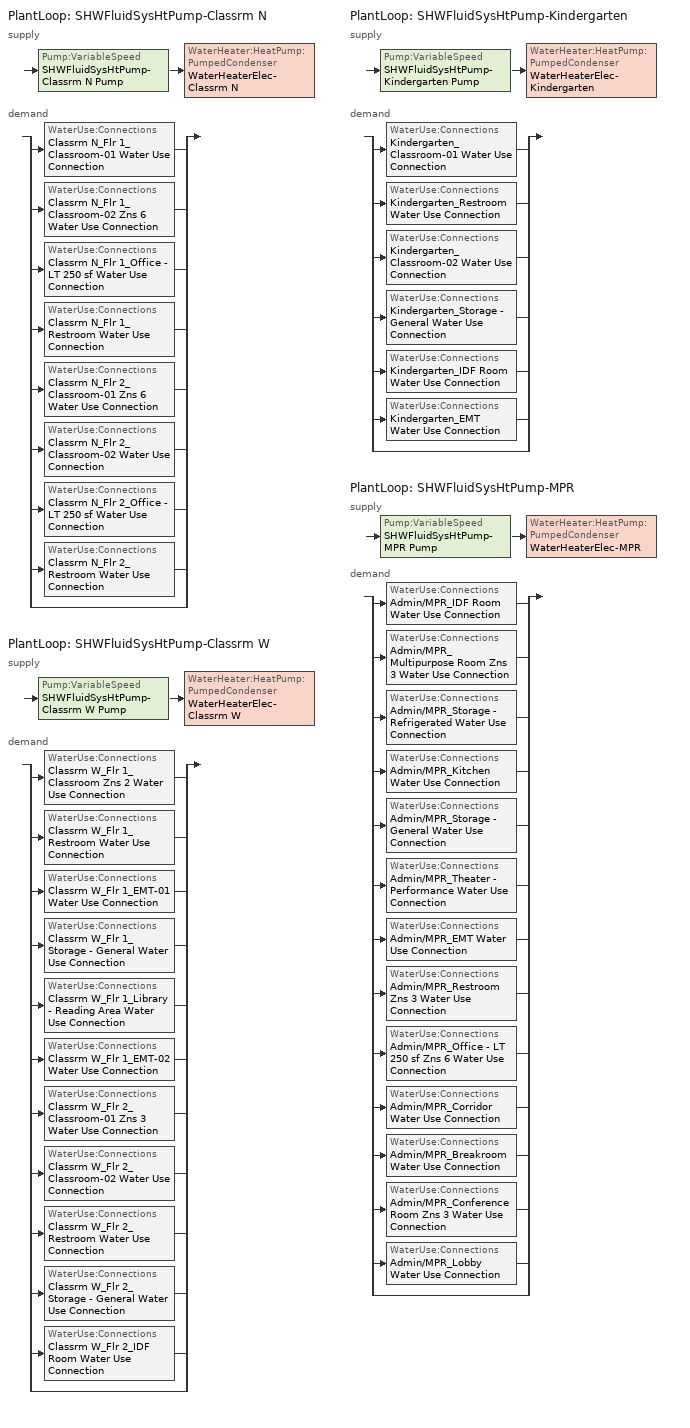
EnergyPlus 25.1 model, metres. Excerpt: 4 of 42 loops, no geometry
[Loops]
PlantLoop 'SHWFluidSysHtPump-Classrm N'
 supply: Pump:VariableSpeed 'SHWFluidSysHtPump-Classrm N Pump' > WaterHeater:HeatPump:PumpedCondenser 'WaterHeaterElec-Classrm N'
 demand: split
  | WaterUse:Connections 'Classrm N_Flr 1_Classroom-01 Water Use Connection'
  | WaterUse:Connections 'Classrm N_Flr 1_Classroom-02 Zns 6 Water Use Connection'
  | WaterUse:Connections 'Classrm N_Flr 1_Office - LT 250 sf Water Use Connection'
  | WaterUse:Connections 'Classrm N_Flr 1_Restroom Water Use Connection'
  | WaterUse:Connections 'Classrm N_Flr 2_Classroom-01 Zns 6 Water Use Connection'
  | WaterUse:Connections 'Classrm N_Flr 2_Classroom-02 Water Use Connection'
  | WaterUse:Connections 'Classrm N_Flr 2_Office - LT 250 sf Water Use Connection'
  | WaterUse:Connections 'Classrm N_Flr 2_Restroom Water Use Connection'
  | bypass
PlantLoop 'SHWFluidSysHtPump-Classrm W'
 supply: Pump:VariableSpeed 'SHWFluidSysHtPump-Classrm W Pump' > WaterHeater:HeatPump:PumpedCondenser 'WaterHeaterElec-Classrm W'
 demand: split
  | WaterUse:Connections 'Classrm W_Flr 1_Classroom Zns 2 Water Use Connection'
  | WaterUse:Connections 'Classrm W_Flr 1_Restroom Water Use Connection'
  | WaterUse:Connections 'Classrm W_Flr 1_EMT-01 Water Use Connection'
  | WaterUse:Connections 'Classrm W_Flr 1_Storage - General Water Use Connection'
  | WaterUse:Connections 'Classrm W_Flr 1_Library - Reading Area Water Use Connection'
  | WaterUse:Connections 'Classrm W_Flr 1_EMT-02 Water Use Connection'
  | WaterUse:Connections 'Classrm W_Flr 2_Classroom-01 Zns 3 Water Use Connection'
  | WaterUse:Connections 'Classrm W_Flr 2_Classroom-02 Water Use Connection'
  | WaterUse:Connections 'Classrm W_Flr 2_Restroom Water Use Connection'
  | WaterUse:Connections 'Classrm W_Flr 2_Storage - General Water Use Connection'
  | WaterUse:Connections 'Classrm W_Flr 2_IDF Room Water Use Connection'
  | bypass
PlantLoop 'SHWFluidSysHtPump-Kindergarten'
 supply: Pump:VariableSpeed 'SHWFluidSysHtPump-Kindergarten Pump' > WaterHeater:HeatPump:PumpedCondenser 'WaterHeaterElec-Kindergarten'
 demand: split
  | WaterUse:Connections 'Kindergarten_Classroom-01 Water Use Connection'
  | WaterUse:Connections 'Kindergarten_Restroom Water Use Connection'
  | WaterUse:Connections 'Kindergarten_Classroom-02 Water Use Connection'
  | WaterUse:Connections 'Kindergarten_Storage - General Water Use Connection'
  | WaterUse:Connections 'Kindergarten_IDF Room Water Use Connection'
  | WaterUse:Connections 'Kindergarten_EMT Water Use Connection'
  | bypass
PlantLoop 'SHWFluidSysHtPump-MPR'
 supply: Pump:VariableSpeed 'SHWFluidSysHtPump-MPR Pump' > WaterHeater:HeatPump:PumpedCondenser 'WaterHeaterElec-MPR'
 demand: split
  | WaterUse:Connections 'Admin/MPR_IDF Room Water Use Connection'
  | WaterUse:Connections 'Admin/MPR_Multipurpose Room Zns 3 Water Use Connection'
  | WaterUse:Connections 'Admin/MPR_Storage - Refrigerated Water Use Connection'
  | WaterUse:Connections 'Admin/MPR_Kitchen Water Use Connection'
  | WaterUse:Connections 'Admin/MPR_Storage - General Water Use Connection'
  | WaterUse:Connections 'Admin/MPR_Theater - Performance Water Use Connection'
  | WaterUse:Connections 'Admin/MPR_EMT Water Use Connection'
  | WaterUse:Connections 'Admin/MPR_Restroom Zns 3 Water Use Connection'
  | WaterUse:Connections 'Admin/MPR_Office - LT 250 sf Zns 6 Water Use Connection'
  | WaterUse:Connections 'Admin/MPR_Corridor Water Use Connection'
  | WaterUse:Connections 'Admin/MPR_Breakroom Water Use Connection'
  | WaterUse:Connections 'Admin/MPR_Conference Room Zns 3 Water Use Connection'
  | WaterUse:Connections 'Admin/MPR_Lobby Water Use Connection'
  | bypass
[Sizing:Plant] Loop Type=Heating; Design Loop Exit Temperature {C}=57.2222; Loop Design Temperature Difference {deltaC}=44.4444; Sizing Option=NonCoincident; Zone Timesteps in Averaging Window=1; Coincident Sizing Factor Mode=None
SHWFluidSysHtPump-Classrm N; SHWFluidSysHtPump-Classrm W; SHWFluidSysHtPump-Kindergarten; SHWFluidSysHtPump-MPR
[Fan:OnOff] Availability Schedule=Always On Discrete; Fan Total Efficiency=0.5; Maximum Flow Rate {m3/s}=Autosize; Motor Efficiency=0.85; Motor In Airstream Fraction=1; Fan Power Ratio Function of Speed Ratio Curve=Constant1Cubic; Fan Efficiency Ratio Function of Speed Ratio Curve=Constant1Quad
Name | Pressure Rise {Pa}
WaterHeaterElec-Classrm N Fan | 297.928
WaterHeaterElec-Classrm W Fan; WaterHeaterElec-Kindergarten Fan; WaterHeaterElec-MPR Fan | 295.918
[Coil:WaterHeating:AirToWaterHeatPump:Pumped] Rated COP {W/W}=2.33615; Rated Sensible Heat Ratio=0.85; Rated Evaporator Inlet Air Dry-Bulb Temperature {C}=19.7222; Rated Evaporator Inlet Air Wet-Bulb Temperature {C}=13.5; Rated Condenser Inlet Water Temperature {C}=57.5; Rated Evaporator Air Flow Rate {m3/s}=autocalculate; Rated Condenser Water Flow Rate {m3/s}=Autosize; Evaporator Fan Power Included in Rated COP=Yes; Condenser Pump Power Included in Rated COP=Yes; Condenser Pump Heat Included in Rated Heating Capacity and Rated COP=Yes; Condenser Water Pump Power {W}=0; Fraction of Condenser Pump Heat to Water=0.2; Crankcase Heater Capacity {W}=0; Maximum Ambient Temperature for Crankcase Heater Operation {C}=10; Evaporator Air Temperature Type for Curve Objects=DryBulbTemperature; Heating Capacity Function of Temperature Curve=WtrHtrHtPumpQRatio_fTdbTdbSI; Heating Capacity Function of Air Flow Fraction Curve=Constant1Quad; Heating Capacity Function of Water Flow Fraction Curve=Constant1Quad; Heating COP Function of Temperature Curve=WtrHtrHtPumpCOP_fTdbTdbSI; Heating COP Function of Air Flow Fraction Curve=Constant1Quad; Heating COP Function of Water Flow Fraction Curve=Constant1Quad
Name | Rated Heating Capacity {W} | Part Load Fraction Correlation Curve
WaterHeaterElec-Classrm N Heating Coil | 18196.9 | {58c0f315-3db1-4f33-a7a6-50d57aeeef5e}
WaterHeaterElec-Classrm W Heating Coil | 10722.7 | {fb6dff92-1c4d-4819-95dd-bb0fbb949766}
WaterHeaterElec-Kindergarten Heating Coil | 10722.7 | {d49dc9ec-9cf5-4ade-8652-b7fc6d65fd99}
WaterHeaterElec-MPR Heating Coil | 10722.7 | {233fbb4f-f1a8-4b57-9e1c-6712420d1a12}
[Pump:VariableSpeed] Design Maximum Flow Rate {m3/s}=Autosize; Design Pump Head {Pa}=0; Design Power Consumption {W}=Autosize; Motor Efficiency=0.9; Fraction of Motor Inefficiencies to Fluid Stream=0; Coefficient 1 of the Part Load Performance Curve=0; Coefficient 2 of the Part Load Performance Curve=1; Coefficient 3 of the Part Load Performance Curve=0; Coefficient 4 of the Part Load Performance Curve=0; Design Minimum Flow Rate {m3/s}=Autosize; Pump Control Type=Intermittent; Skin Loss Radiative Fraction=0.5; Design Power Sizing Method=PowerPerFlowPerPressure; Design Electric Power per Unit Flow Rate {W/(m3/s)}=348701.1; Design Shaft Power per Unit Flow Rate per Unit Head {W/((m3/s)-Pa)}=1.28205; Design Minimum Flow Rate Fraction=0
SHWFluidSysHtPump-Classrm N Pump; SHWFluidSysHtPump-Classrm W Pump; SHWFluidSysHtPump-Kindergarten Pump; SHWFluidSysHtPump-MPR Pump
[WaterHeater:Mixed] Setpoint Temperature Schedule=SHWSystemSetpointTemp135; Deadband Temperature Difference {deltaC}=1.11111; Maximum Temperature Limit {C}=57.7778; Heater Control Type=Cycle; Heater Minimum Capacity {W}=0; Heater Ignition Minimum Flow Rate {m3/s}=0; Heater Ignition Delay {s}=0; Heater Fuel Type=Electricity; Heater Thermal Efficiency=1; Part Load Factor Curve=Constant1Cubic; Off Cycle Parasitic Fuel Consumption Rate {W}=0; Off Cycle Parasitic Fuel Type=Electricity; Off Cycle Parasitic Heat Fraction to Tank=0.8; On Cycle Parasitic Fuel Consumption Rate {W}=0; On Cycle Parasitic Fuel Type=Electricity; On Cycle Parasitic Heat Fraction to Tank=0.8; Ambient Temperature Indicator=Outdoors; Off Cycle Loss Fraction to Zone=1; On Cycle Loss Fraction to Zone=1; Use Side Effectiveness=1; Source Side Effectiveness=1; Use Side Design Flow Rate {m3/s}=Autosize; Source Side Design Flow Rate {m3/s}=Autosize; Indirect Water Heating Recovery Time {hr}=1.5; Source Side Flow Control Mode=IndirectHeatPrimarySetpoint
Name | Tank Volume {m3} | Heater Maximum Capacity {W} | Off Cycle Loss Coefficient to Ambient Temperature {W/K} | On Cycle Loss Coefficient to Ambient Temperature {W/K}
WaterHeaterElec-Classrm N Storage Tank | 0.193056 | 18196.9 | 1.84635 | 1.84635
WaterHeaterElec-Classrm W Storage Tank; WaterHeaterElec-Kindergarten Storage Tank; WaterHeaterElec-MPR Storage Tank | 0.113562 | 10722.7 | 1.58258 | 1.58258
[WaterHeater:HeatPump:PumpedCondenser] Availability Schedule=Always On Discrete; Compressor Setpoint Temperature Schedule=WaterHeaterElec-Compressor Setpoint Temp; Dead Band Temperature Difference {deltaC}=2.77778; Condenser Water Flow Rate {m3/s}=Autosize; Inlet Air Configuration=OutdoorAirOnly; Minimum Inlet Air Temperature for Compressor Operation {C}=4.44444; Maximum Inlet Air Temperature for Compressor Operation {C}=94; Compressor Location=Outdoors; Fan Placement=DrawThrough; On Cycle Parasitic Electric Load {W}=0; Off Cycle Parasitic Electric Load {W}=0; Parasitic Heat Rejection Location=Outdoors
Name | Evaporator Air Flow Rate {m3/s} | Tank | DX Coil | Fan
WaterHeaterElec-Classrm N | 1.09952 | WaterHeaterElec-Classrm N Storage Tank | WaterHeaterElec-Classrm N Heating Coil | WaterHeaterElec-Classrm N Fan
WaterHeaterElec-Classrm W | 0.647899 | WaterHeaterElec-Classrm W Storage Tank | WaterHeaterElec-Classrm W Heating Coil | WaterHeaterElec-Classrm W Fan
WaterHeaterElec-Kindergarten | 0.647899 | WaterHeaterElec-Kindergarten Storage Tank | WaterHeaterElec-Kindergarten Heating Coil | WaterHeaterElec-Kindergarten Fan
WaterHeaterElec-MPR | 0.647899 | WaterHeaterElec-MPR Storage Tank | WaterHeaterElec-MPR Heating Coil | WaterHeaterElec-MPR Fan
[PlantLoop] Fluid Type=Water; Maximum Loop Temperature {C}=100; Minimum Loop Temperature {C}=0; Maximum Loop Flow Rate {m3/s}=Autosize; Minimum Loop Flow Rate {m3/s}=0; Plant Loop Volume {m3}=Autocalculate; Load Distribution Scheme=Optimal; Plant Loop Demand Calculation Scheme=SingleSetpoint; Common Pipe Simulation=None
Name | Plant Equipment Operation Scheme
SHWFluidSysHtPump-Classrm N | SHWFluidSysHtPump-Classrm N Operation Schemes
SHWFluidSysHtPump-Classrm W | SHWFluidSysHtPump-Classrm W Operation Schemes
SHWFluidSysHtPump-Kindergarten | SHWFluidSysHtPump-Kindergarten Operation Schemes
SHWFluidSysHtPump-MPR | SHWFluidSysHtPump-MPR Operation Schemes
[PlantEquipmentList]
SHWFluidSysHtPump-Classrm N Heating Equipment List: WaterHeaterElec-Classrm N
SHWFluidSysHtPump-Classrm W Heating Equipment List: WaterHeaterElec-Classrm W
SHWFluidSysHtPump-Kindergarten Heating Equipment List: WaterHeaterElec-Kindergarten
SHWFluidSysHtPump-MPR Heating Equipment List: WaterHeaterElec-MPR
[PlantEquipmentOperation:HeatingLoad] Load Range 1 Lower Limit {W}=0; Load Range 1 Upper Limit {W}=1000000000
Name | Range 1 Equipment List
SHWFluidSysHtPump-Classrm N Heating Operation Scheme | SHWFluidSysHtPump-Classrm N Heating Equipment List
SHWFluidSysHtPump-Classrm W Heating Operation Scheme | SHWFluidSysHtPump-Classrm W Heating Equipment List
SHWFluidSysHtPump-Kindergarten Heating Operation Scheme | SHWFluidSysHtPump-Kindergarten Heating Equipment List
SHWFluidSysHtPump-MPR Heating Operation Scheme | SHWFluidSysHtPump-MPR Heating Equipment List
[PlantEquipmentOperationSchemes] Control Scheme 1 Schedule=Always On Discrete
Name | Control Scheme 1
SHWFluidSysHtPump-Classrm N Operation Schemes | SHWFluidSysHtPump-Classrm N Heating Operation Scheme
SHWFluidSysHtPump-Classrm W Operation Schemes | SHWFluidSysHtPump-Classrm W Heating Operation Scheme
SHWFluidSysHtPump-Kindergarten Operation Schemes | SHWFluidSysHtPump-Kindergarten Heating Operation Scheme
SHWFluidSysHtPump-MPR Operation Schemes | SHWFluidSysHtPump-MPR Heating Operation Scheme
[SetpointManager:Scheduled] Control Variable=Temperature; Schedule=TargetSHWTemp135
Name | Setpoint Node or NodeList
NonResBaseHPSHWSystem SPM Scheduled | SHWFluidSysHtPump-Classrm N Supply Mixer Outlet Node
NonResBaseHPSHWSystem SPM Scheduled 2 | SHWFluidSysHtPump-Classrm W Supply Mixer Outlet Node
NonResBaseHPSHWSystem SPM Scheduled 3 | SHWFluidSysHtPump-Kindergarten Supply Mixer Outlet Node
NonResBaseHPSHWSystem SPM Scheduled 4 | SHWFluidSysHtPump-MPR Supply Mixer Outlet Node
[WaterUse:Equipment] Target Temperature Schedule=TargetSHWTemp135
Name | Peak Flow Rate {m3/s} | Flow Rate Fraction Schedule
Classrm N_Flr 1_Classroom-01 Water Use Equipment; Classrm N_Flr 2_Classroom-02 Water Use Equipment | 4.73958e-06 | SchoolK8ClassroomServiceHotWater
Classrm N_Flr 1_Classroom-02 Zns 6 Water Use Equipment; Classrm N_Flr 2_Classroom-01 Zns 6 Water Use Equipment | 2.86435e-05 | SchoolK8ClassroomServiceHotWater
Classrm N_Flr 1_Office - LT 250 sf Water Use Equipment; Classrm N_Flr 2_Office - LT 250 sf Water Use Equipment; Admin/MPR_Office - LT 250 sf Zns 6 Water Use Equipment | 0 | Always On Discrete
Classrm N_Flr 1_Restroom Water Use Equipment; Classrm N_Flr 2_Restroom Water Use Equipment; Classrm W_Flr 1_Restroom Water Use Equipment; Classrm W_Flr 1_Storage - General Water Use Equipment; Classrm W_Flr 2_Restroom Water Use Equipment; Classrm W_Flr 2_Storage - General Water Use Equipment; Kindergarten_Restroom Water Use Equipment; Kindergarten_Storage - General Water Use Equipment | 0 | SchoolK8ClassroomServiceHotWater
Classrm W_Flr 1_Classroom Zns 2 Water Use Equipment | 9.72253e-06 | SchoolK8ClassroomServiceHotWater
Classrm W_Flr 1_EMT-01 Water Use Equipment; Classrm W_Flr 2_IDF Room Water Use Equipment | 1.14509e-07 | SchoolK8ClassroomServiceHotWater
Classrm W_Flr 1_Library - Reading Area Water Use Equipment | 2.26559e-06 | SchoolK8ClassroomServiceHotWater
Classrm W_Flr 1_EMT-02 Water Use Equipment | 9.27426e-08 | SchoolK8ClassroomServiceHotWater
Classrm W_Flr 2_Classroom-01 Zns 3 Water Use Equipment | 1.53865e-05 | SchoolK8ClassroomServiceHotWater
Classrm W_Flr 2_Classroom-02 Water Use Equipment | 1.80186e-06 | SchoolK8ClassroomServiceHotWater
Kindergarten_Classroom-01 Water Use Equipment | 2.59963e-05 | SchoolK8ClassroomServiceHotWater
Kindergarten_Classroom-02 Water Use Equipment | 6.81374e-06 | SchoolK8ClassroomServiceHotWater
Kindergarten_IDF Room Water Use Equipment | 8.08816e-08 | SchoolK8ClassroomServiceHotWater
Kindergarten_EMT Water Use Equipment | 1.61688e-07 | SchoolK8ClassroomServiceHotWater
Admin/MPR_IDF Room Water Use Equipment | 3.21944e-07 | SchoolK8MPRServiceHotWater
Admin/MPR_Multipurpose Room Zns 3 Water Use Equipment | 1.72127e-05 | SchoolK8MPRServiceHotWater
Admin/MPR_Storage - Refrigerated Water Use Equipment; Admin/MPR_Storage - General Water Use Equipment; Admin/MPR_Restroom Zns 3 Water Use Equipment; Admin/MPR_Corridor Water Use Equipment | 0 | SchoolK8MPRServiceHotWater
Admin/MPR_Kitchen Water Use Equipment | 2.65676e-06 | SchoolK8KitchenServiceHotWater
Admin/MPR_Theater - Performance Water Use Equipment | 3.32739e-06 | SchoolK8MPRServiceHotWater
Admin/MPR_EMT Water Use Equipment | 2.63255e-07 | SchoolK8MPRServiceHotWater
Admin/MPR_Breakroom Water Use Equipment | 1.79615e-06 | SchoolK8MPRServiceHotWater
Admin/MPR_Conference Room Zns 3 Water Use Equipment | 5.22964e-06 | SchoolK8MPRServiceHotWater
Admin/MPR_Lobby Water Use Equipment | 3.87669e-06 | SchoolK8MPRServiceHotWater
[WaterUse:Connections] Drain Water Heat Exchanger Type=None; Drain Water Heat Exchanger Destination=Plant
Name | Water Use Equipment 1
Classrm N_Flr 1_Classroom-01 Water Use Connection | Classrm N_Flr 1_Classroom-01 Water Use Equipment
Classrm N_Flr 1_Classroom-02 Zns 6 Water Use Connection | Classrm N_Flr 1_Classroom-02 Zns 6 Water Use Equipment
Classrm N_Flr 1_Office - LT 250 sf Water Use Connection | Classrm N_Flr 1_Office - LT 250 sf Water Use Equipment
Classrm N_Flr 1_Restroom Water Use Connection | Classrm N_Flr 1_Restroom Water Use Equipment
Classrm N_Flr 2_Classroom-01 Zns 6 Water Use Connection | Classrm N_Flr 2_Classroom-01 Zns 6 Water Use Equipment
Classrm N_Flr 2_Classroom-02 Water Use Connection | Classrm N_Flr 2_Classroom-02 Water Use Equipment
Classrm N_Flr 2_Office - LT 250 sf Water Use Connection | Classrm N_Flr 2_Office - LT 250 sf Water Use Equipment
Classrm N_Flr 2_Restroom Water Use Connection | Classrm N_Flr 2_Restroom Water Use Equipment
Classrm W_Flr 1_Classroom Zns 2 Water Use Connection | Classrm W_Flr 1_Classroom Zns 2 Water Use Equipment
Classrm W_Flr 1_Restroom Water Use Connection | Classrm W_Flr 1_Restroom Water Use Equipment
Classrm W_Flr 1_EMT-01 Water Use Connection | Classrm W_Flr 1_EMT-01 Water Use Equipment
Classrm W_Flr 1_Storage - General Water Use Connection | Classrm W_Flr 1_Storage - General Water Use Equipment
Classrm W_Flr 1_Library - Reading Area Water Use Connection | Classrm W_Flr 1_Library - Reading Area Water Use Equipment
Classrm W_Flr 1_EMT-02 Water Use Connection | Classrm W_Flr 1_EMT-02 Water Use Equipment
Classrm W_Flr 2_Classroom-01 Zns 3 Water Use Connection | Classrm W_Flr 2_Classroom-01 Zns 3 Water Use Equipment
Classrm W_Flr 2_Classroom-02 Water Use Connection | Classrm W_Flr 2_Classroom-02 Water Use Equipment
Classrm W_Flr 2_Restroom Water Use Connection | Classrm W_Flr 2_Restroom Water Use Equipment
Classrm W_Flr 2_Storage - General Water Use Connection | Classrm W_Flr 2_Storage - General Water Use Equipment
Classrm W_Flr 2_IDF Room Water Use Connection | Classrm W_Flr 2_IDF Room Water Use Equipment
Kindergarten_Classroom-01 Water Use Connection | Kindergarten_Classroom-01 Water Use Equipment
Kindergarten_Restroom Water Use Connection | Kindergarten_Restroom Water Use Equipment
Kindergarten_Classroom-02 Water Use Connection | Kindergarten_Classroom-02 Water Use Equipment
Kindergarten_Storage - General Water Use Connection | Kindergarten_Storage - General Water Use Equipment
Kindergarten_IDF Room Water Use Connection | Kindergarten_IDF Room Water Use Equipment
Kindergarten_EMT Water Use Connection | Kindergarten_EMT Water Use Equipment
Admin/MPR_IDF Room Water Use Connection | Admin/MPR_IDF Room Water Use Equipment
Admin/MPR_Multipurpose Room Zns 3 Water Use Connection | Admin/MPR_Multipurpose Room Zns 3 Water Use Equipment
Admin/MPR_Storage - Refrigerated Water Use Connection | Admin/MPR_Storage - Refrigerated Water Use Equipment
Admin/MPR_Kitchen Water Use Connection | Admin/MPR_Kitchen Water Use Equipment
Admin/MPR_Storage - General Water Use Connection | Admin/MPR_Storage - General Water Use Equipment
Admin/MPR_Theater - Performance Water Use Connection | Admin/MPR_Theater - Performance Water Use Equipment
Admin/MPR_EMT Water Use Connection | Admin/MPR_EMT Water Use Equipment
Admin/MPR_Restroom Zns 3 Water Use Connection | Admin/MPR_Restroom Zns 3 Water Use Equipment
Admin/MPR_Office - LT 250 sf Zns 6 Water Use Connection | Admin/MPR_Office - LT 250 sf Zns 6 Water Use Equipment
Admin/MPR_Corridor Water Use Connection | Admin/MPR_Corridor Water Use Equipment
Admin/MPR_Breakroom Water Use Connection | Admin/MPR_Breakroom Water Use Equipment
Admin/MPR_Conference Room Zns 3 Water Use Connection | Admin/MPR_Conference Room Zns 3 Water Use Equipment
Admin/MPR_Lobby Water Use Connection | Admin/MPR_Lobby Water Use Equipment
[Schedule:Day:Hourly]
SHWSystemSetpointTemp135Daily; TargetSHWTemp135Daily: 57.2, 57.2, 57.2, 57.2, 57.2, 57.2, 57.2, 57.2, 57.2, 57.2, 57.2, 57.2, 57.2, 57.2, 57.2, 57.2, 57.2, 57.2, 57.2, 57.2, 57.2, 57.2, 57.2, 57.2
SchoolK8ClassroomServiceHotWaterWD; SchoolK8KitchenServiceHotWaterWD; SchoolK8MPRServiceHotWaterWD: 0.05, 0.05, 0.05, 0.05, 0.05, 0.05, 0.05, 0.1, 0.34, 0.6, 0.63, 0.72, 0.79, 0.83, 0.61, 0.65, 0.1, 0.1, 0.19, 0.25, 0.22, 0.22, 0.12, 0.09
SchoolK8ClassroomServiceHotWaterSat; SchoolK8KitchenServiceHotWaterSat; SchoolK8MPRServiceHotWaterSat: 0.03, 0.03, 0.03, 0.03, 0.03, 0.03, 0.03, 0.03, 0.03, 0.05, 0.05, 0.05, 0.05, 0.03, 0.03, 0.03, 0.03, 0.03, 0.03, 0.03, 0.03, 0.03, 0.03, 0.03
SchoolK8ClassroomServiceHotWaterSun; SchoolK8KitchenServiceHotWaterSun; SchoolK8MPRServiceHotWaterSun: 0.03, 0.03, 0.03, 0.03, 0.03, 0.03, 0.03, 0.03, 0.05, 0.05, 0.05, 0.05, 0.05, 0.05, 0.03, 0.03, 0.03, 0.03, 0.03, 0.03, 0.03, 0.03, 0.03, 0.03
[Schedule:Week:Daily]
SHWSystemSetpointTemp135Wk: SHWSystemSetpointTemp135Daily, SHWSystemSetpointTemp135Daily, SHWSystemSetpointTemp135Daily, SHWSystemSetpointTemp135Daily, SHWSystemSetpointTemp135Daily, SHWSystemSetpointTemp135Daily, SHWSystemSetpointTemp135Daily, SHWSystemSetpointTemp135Daily, SHWSystemSetpointTemp135Daily, SHWSystemSetpointTemp135Daily, SHWSystemSetpointTemp135Daily, SHWSystemSetpointTemp135Daily
TargetSHWTemp135Wk: TargetSHWTemp135Daily, TargetSHWTemp135Daily, TargetSHWTemp135Daily, TargetSHWTemp135Daily, TargetSHWTemp135Daily, TargetSHWTemp135Daily, TargetSHWTemp135Daily, TargetSHWTemp135Daily, TargetSHWTemp135Daily, TargetSHWTemp135Daily, TargetSHWTemp135Daily, TargetSHWTemp135Daily
SchoolK8ClassroomServiceHotWaterWk: SchoolK8ClassroomServiceHotWaterSun, SchoolK8ClassroomServiceHotWaterWD, SchoolK8ClassroomServiceHotWaterWD, SchoolK8ClassroomServiceHotWaterWD, SchoolK8ClassroomServiceHotWaterWD, SchoolK8ClassroomServiceHotWaterWD, SchoolK8ClassroomServiceHotWaterSat, SchoolK8ClassroomServiceHotWaterSun, SchoolK8ClassroomServiceHotWaterWD, SchoolK8ClassroomServiceHotWaterWD, SchoolK8ClassroomServiceHotWaterSun, SchoolK8ClassroomServiceHotWaterSun
SchoolK8KitchenServiceHotWaterWk: SchoolK8KitchenServiceHotWaterSun, SchoolK8KitchenServiceHotWaterWD, SchoolK8KitchenServiceHotWaterWD, SchoolK8KitchenServiceHotWaterWD, SchoolK8KitchenServiceHotWaterWD, SchoolK8KitchenServiceHotWaterWD, SchoolK8KitchenServiceHotWaterSat, SchoolK8KitchenServiceHotWaterSun, SchoolK8KitchenServiceHotWaterWD, SchoolK8KitchenServiceHotWaterWD, SchoolK8KitchenServiceHotWaterSun, SchoolK8KitchenServiceHotWaterSun
SchoolK8MPRServiceHotWaterWk: SchoolK8MPRServiceHotWaterSun, SchoolK8MPRServiceHotWaterWD, SchoolK8MPRServiceHotWaterWD, SchoolK8MPRServiceHotWaterWD, SchoolK8MPRServiceHotWaterWD, SchoolK8MPRServiceHotWaterWD, SchoolK8MPRServiceHotWaterSat, SchoolK8MPRServiceHotWaterSun, SchoolK8MPRServiceHotWaterWD, SchoolK8MPRServiceHotWaterWD, SchoolK8MPRServiceHotWaterSun, SchoolK8MPRServiceHotWaterSun
[Schedule:Year]
SHWSystemSetpointTemp135: SHWSystemSetpointTemp135Wk, 1, 1, 12, 31
TargetSHWTemp135: TargetSHWTemp135Wk, 1, 1, 12, 31
SchoolK8ClassroomServiceHotWater: SchoolK8ClassroomServiceHotWaterWk, 1, 1, 12, 31
SchoolK8KitchenServiceHotWater: SchoolK8KitchenServiceHotWaterWk, 1, 1, 12, 31
SchoolK8MPRServiceHotWater: SchoolK8MPRServiceHotWaterWk, 1, 1, 12, 31
[Schedule:Constant]
Name | Hourly Value
Always On Discrete | 1
WaterHeaterElec-Compressor Setpoint Temp | 142
[Curve:Quadratic] Coefficient1 Constant=1; Coefficient2 x=0; Coefficient3 x**2=0; Minimum Value of x=0; Maximum Value of x=1
Name | Minimum Curve Output | Maximum Curve Output
Constant1Quad | 1 | 1
{58c0f315-3db1-4f33-a7a6-50d57aeeef5e}; {fb6dff92-1c4d-4819-95dd-bb0fbb949766}; {d49dc9ec-9cf5-4ade-8652-b7fc6d65fd99}; {233fbb4f-f1a8-4b57-9e1c-6712420d1a12}
[Curve:Cubic]
Constant1Cubic: Coefficient1 Constant=1; Coefficient2 x=0; Coefficient3 x**2=0; Coefficient4 x**3=0; Minimum Value of x=0; Maximum Value of x=1; Minimum Curve Output=1; Maximum Curve Output=1
[Curve:Biquadratic] Maximum Value of x=100; Minimum Value of y=0; Maximum Value of y=100
Name | Coefficient1 Constant | Coefficient2 x | Coefficient3 x**2 | Coefficient4 y | Coefficient5 y**2 | Coefficient6 x*y | Minimum Value of x
WtrHtrHtPumpQRatio_fTdbTdbSI | 0.563 | 0.0437 | 3.9e-05 | 0.0055 | -0.000148 | -0.000145 | -100
WtrHtrHtPumpCOP_fTdbTdbSI | 1.1332 | 0.063 | -9.8e-05 | -0.00972 | -2.1e-05 | -0.000686 | 0
